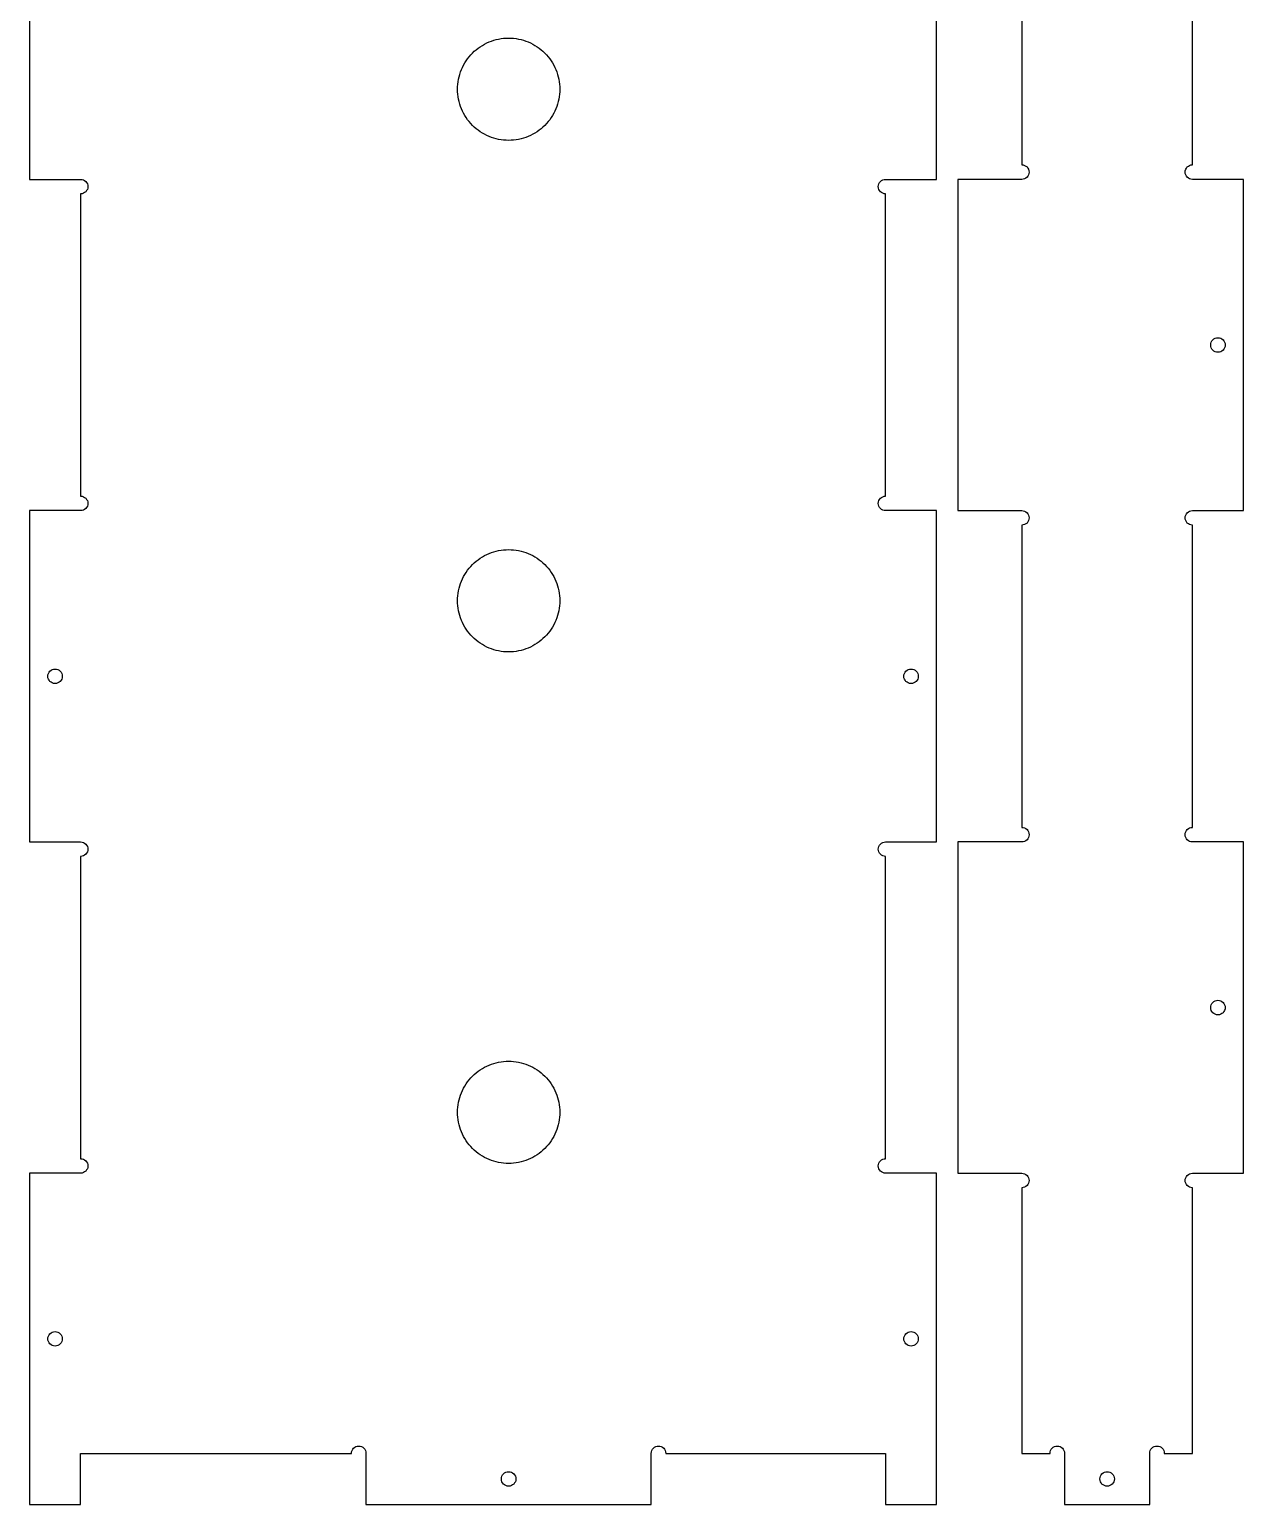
# Model space of a CAD drawing. Header units: metres. Extents: x -213 to 407, y -272 to 397.
# Drawn here: x -212.8 to 72, y -272 to 74 of the extents above; entities that cross this region are included whole.
import ezdxf

# ---------------------------------------------------------------- set-up
doc = ezdxf.new("R2010")
doc.units = ezdxf.units.M

msp = doc.modelspace()

# ---------------------------------------------------------------- linework, layer by layer
for p, q in [((-212.844, 116.571), (-212.844, 38.8571)), ((0, 38.8571), (0, 116.571)), ((20, 113.171), (20, 42.2571)), ((60, 42.2571), (60, 113.171)), ((-108.48, 68.8914), (-108.034, 69.2761)), ((-108.034, 69.2761), (-107.57, 69.6385)), ((-107.57, 69.6385), (-107.089, 69.9776)), ((-107.089, 69.9776), (-106.591, 70.2927)), ((-106.591, 70.2927), (-106.079, 70.5831)), ((-106.079, 70.5831), (-105.552, 70.8479)), ((-105.552, 70.8479), (-105.014, 71.0865)), ((-105.014, 71.0865), (-104.464, 71.2985)), ((-104.464, 71.2985), (-103.905, 71.4833)), ((-103.905, 71.4833), (-103.338, 71.6404)), ((-103.338, 71.6404), (-102.763, 71.7694)), ((-102.763, 71.7694), (-102.183, 71.8701)), ((-102.183, 71.8701), (-101.598, 71.9422)), ((-101.598, 71.9422), (-101.011, 71.9855)), ((-101.011, 71.9855), (-100.422, 72)), ((-100.422, 72), (-99.833, 71.9855)), ((-99.833, 71.9855), (-99.2456, 71.9422)), ((-99.2456, 71.9422), (-98.661, 71.8701)), ((-98.661, 71.8701), (-98.0807, 71.7694)), ((-98.0807, 71.7694), (-97.506, 71.6404)), ((-97.506, 71.6404), (-96.9384, 71.4833)), ((-96.9384, 71.4833), (-96.3791, 71.2985)), ((-96.3791, 71.2985), (-95.8296, 71.0865)), ((-95.8296, 71.0865), (-95.2911, 70.8479)), ((-95.2911, 70.8479), (-94.765, 70.5831)), ((-94.765, 70.5831), (-94.2525, 70.2927)), ((-94.2525, 70.2927), (-93.7549, 69.9776)), ((-93.7549, 69.9776), (-93.2734, 69.6385)), ((-93.2734, 69.6385), (-92.8091, 69.2761)), ((-92.8091, 69.2761), (-92.3631, 68.8914)), ((-111.005, 65.6568), (-110.715, 66.1692)), ((-110.715, 66.1692), (-110.399, 66.6668)), ((-110.399, 66.6668), (-110.06, 67.1484)), ((-110.06, 67.1484), (-109.698, 67.6127)), ((-109.698, 67.6127), (-109.313, 68.0587)), ((-109.313, 68.0587), (-108.907, 68.4853)), ((-108.907, 68.4853), (-108.48, 68.8914)), ((-92.3631, 68.8914), (-91.9365, 68.4853)), ((-91.9365, 68.4853), (-91.5303, 68.0587)), ((-91.5303, 68.0587), (-91.1456, 67.6127)), ((-91.1456, 67.6127), (-90.7833, 67.1484)), ((-90.7833, 67.1484), (-90.4441, 66.6668)), ((-90.4441, 66.6668), (-90.129, 66.1692)), ((-90.129, 66.1692), (-89.8387, 65.6568)), ((-112.292, 61.7608), (-112.191, 62.3411)), ((-112.191, 62.3411), (-112.062, 62.9158)), ((-112.062, 62.9158), (-111.905, 63.4834)), ((-111.905, 63.4834), (-111.72, 64.0427)), ((-111.72, 64.0427), (-111.508, 64.5922)), ((-111.508, 64.5922), (-111.27, 65.1307)), ((-111.27, 65.1307), (-111.005, 65.6568)), ((-89.8387, 65.6568), (-89.5739, 65.1307)), ((-89.5739, 65.1307), (-89.3352, 64.5922)), ((-89.3352, 64.5922), (-89.1232, 64.0427)), ((-89.1232, 64.0427), (-88.9385, 63.4834)), ((-88.9385, 63.4834), (-88.7814, 62.9158)), ((-88.7814, 62.9158), (-88.6523, 62.3411)), ((-88.6523, 62.3411), (-88.5517, 61.7608)), ((-112.422, 60), (-112.407, 60.5888)), ((-112.407, 59.4112), (-112.422, 60)), ((-112.407, 60.5888), (-112.364, 61.1762)), ((-112.364, 58.8238), (-112.407, 59.4112)), ((-112.364, 61.1762), (-112.292, 61.7608)), ((-112.292, 58.2392), (-112.364, 58.8238)), ((-88.5517, 61.7608), (-88.4796, 61.1762)), ((-88.4796, 58.8238), (-88.5517, 58.2392)), ((-88.4796, 61.1762), (-88.4362, 60.5888)), ((-88.4362, 59.4112), (-88.4796, 58.8238)), ((-88.4362, 60.5888), (-88.4218, 60)), ((-88.4218, 60), (-88.4362, 59.4112)), ((-112.191, 57.6589), (-112.292, 58.2392)), ((-112.062, 57.0842), (-112.191, 57.6589)), ((-111.905, 56.5166), (-112.062, 57.0842)), ((-111.72, 55.9573), (-111.905, 56.5166)), ((-111.508, 55.4078), (-111.72, 55.9573)), ((-111.27, 54.8693), (-111.508, 55.4078)), ((-89.3352, 55.4078), (-89.5739, 54.8693)), ((-89.1232, 55.9573), (-89.3352, 55.4078)), ((-88.9385, 56.5166), (-89.1232, 55.9573)), ((-88.7814, 57.0842), (-88.9385, 56.5166)), ((-88.6523, 57.6589), (-88.7814, 57.0842)), ((-88.5517, 58.2392), (-88.6523, 57.6589)), ((-111.005, 54.3432), (-111.27, 54.8693)), ((-110.715, 53.8308), (-111.005, 54.3432)), ((-110.399, 53.3331), (-110.715, 53.8308)), ((-110.06, 52.8516), (-110.399, 53.3331)), ((-109.698, 52.3873), (-110.06, 52.8516)), ((-109.313, 51.9413), (-109.698, 52.3873)), ((-108.907, 51.5147), (-109.313, 51.9413)), ((-91.5303, 51.9413), (-91.9365, 51.5147)), ((-91.1456, 52.3873), (-91.5303, 51.9413)), ((-90.7833, 52.8516), (-91.1456, 52.3873)), ((-90.4441, 53.3331), (-90.7833, 52.8516)), ((-90.129, 53.8308), (-90.4441, 53.3331)), ((-89.8387, 54.3432), (-90.129, 53.8308)), ((-89.5739, 54.8693), (-89.8387, 54.3432)), ((-108.48, 51.1086), (-108.907, 51.5147)), ((-108.034, 50.7239), (-108.48, 51.1086)), ((-107.57, 50.3615), (-108.034, 50.7239)), ((-107.089, 50.0224), (-107.57, 50.3615)), ((-106.591, 49.7072), (-107.089, 50.0224)), ((-106.079, 49.4169), (-106.591, 49.7072)), ((-105.552, 49.1521), (-106.079, 49.4169)), ((-105.014, 48.9134), (-105.552, 49.1521)), ((-104.464, 48.7015), (-105.014, 48.9134)), ((-103.905, 48.5167), (-104.464, 48.7015)), ((-103.338, 48.3596), (-103.905, 48.5167)), ((-96.9384, 48.5167), (-97.506, 48.3596)), ((-96.3791, 48.7015), (-96.9384, 48.5167)), ((-95.8296, 48.9134), (-96.3791, 48.7015)), ((-95.2911, 49.1521), (-95.8296, 48.9134)), ((-94.765, 49.4169), (-95.2911, 49.1521)), ((-94.2525, 49.7072), (-94.765, 49.4169)), ((-93.7549, 50.0224), (-94.2525, 49.7072)), ((-93.2734, 50.3615), (-93.7549, 50.0224)), ((-92.8091, 50.7239), (-93.2734, 50.3615)), ((-92.3631, 51.1086), (-92.8091, 50.7239)), ((-91.9365, 51.5147), (-92.3631, 51.1086)), ((-102.763, 48.2306), (-103.338, 48.3596)), ((-102.183, 48.1299), (-102.763, 48.2306)), ((-101.598, 48.0578), (-102.183, 48.1299)), ((-101.011, 48.0145), (-101.598, 48.0578)), ((-100.422, 48), (-101.011, 48.0145)), ((-99.833, 48.0145), (-100.422, 48)), ((-99.2456, 48.0578), (-99.833, 48.0145)), ((-98.661, 48.1299), (-99.2456, 48.0578)), ((-98.0807, 48.2306), (-98.661, 48.1299)), ((-97.506, 48.3596), (-98.0807, 48.2306)), ((20, 42.2571), (20.3316, 42.2245)), ((20.3316, 42.2245), (20.6506, 42.1277)), ((20.6506, 42.1277), (20.9445, 41.9706)), ((20.9445, 41.9706), (21.2021, 41.7592)), ((21.2021, 41.7592), (21.4135, 41.5016)), ((58.5865, 41.5016), (58.7979, 41.7592)), ((58.7979, 41.7592), (59.0555, 41.9706)), ((59.0555, 41.9706), (59.3494, 42.1277)), ((59.3494, 42.1277), (59.6684, 42.2245)), ((59.6684, 42.2245), (60, 42.2571)), ((-212.844, 38.8571), (-200.844, 38.8571)), ((-200.844, 38.8571), (-200.512, 38.8245)), ((-200.512, 38.8245), (-200.193, 38.7277)), ((-200.193, 38.7277), (-199.899, 38.5706)), ((-199.899, 38.5706), (-199.641, 38.3592)), ((-199.641, 38.3592), (-199.43, 38.1016)), ((-199.43, 38.1016), (-199.273, 37.8077)), ((-13.5706, 37.8077), (-13.4135, 38.1016)), ((-13.4135, 38.1016), (-13.2021, 38.3592)), ((-13.2021, 38.3592), (-12.9444, 38.5706)), ((-12.9444, 38.5706), (-12.6505, 38.7277)), ((-12.6505, 38.7277), (-12.3316, 38.8245)), ((-12.3316, 38.8245), (-12, 38.8571)), ((-12, 38.8571), (0, 38.8571)), ((5, 38.8571), (4.99998, -38.8571)), ((20, 38.8571), (5, 38.8571)), ((20.3316, 38.8898), (20, 38.8571)), ((20.6506, 38.9865), (20.3316, 38.8898)), ((20.9445, 39.1436), (20.6506, 38.9865)), ((21.2021, 39.355), (20.9445, 39.1436)), ((21.4135, 39.6127), (21.2021, 39.355)), ((21.4135, 41.5016), (21.5706, 41.2077)), ((21.5706, 39.9066), (21.4135, 39.6127)), ((21.5706, 41.2077), (21.6673, 40.8888)), ((21.6673, 40.2255), (21.5706, 39.9066)), ((21.6673, 40.8888), (21.7, 40.5571)), ((21.7, 40.5571), (21.6673, 40.2255)), ((58.3, 40.5571), (58.3327, 40.8888)), ((58.3327, 40.2255), (58.3, 40.5571)), ((58.3327, 40.8888), (58.4294, 41.2077)), ((58.4294, 39.9066), (58.3327, 40.2255)), ((58.4294, 41.2077), (58.5865, 41.5016)), ((58.5865, 39.6127), (58.4294, 39.9066)), ((58.7979, 39.355), (58.5865, 39.6127)), ((59.0555, 39.1436), (58.7979, 39.355)), ((59.3494, 38.9865), (59.0555, 39.1436)), ((59.6684, 38.8898), (59.3494, 38.9865)), ((60, 38.8571), (59.6684, 38.8898)), ((72, 38.8571), (60, 38.8571)), ((72, -38.8571), (72, 38.8571)), ((-200.512, 35.4898), (-200.844, 35.4571)), ((-200.844, 35.4571), (-200.844, -35.4571)), ((-200.193, 35.5865), (-200.512, 35.4898)), ((-199.899, 35.7436), (-200.193, 35.5865)), ((-199.641, 35.955), (-199.899, 35.7436)), ((-199.43, 36.2127), (-199.641, 35.955)), ((-199.273, 36.5066), (-199.43, 36.2127)), ((-199.273, 37.8077), (-199.176, 37.4888)), ((-199.176, 36.8255), (-199.273, 36.5066)), ((-199.176, 37.4888), (-199.144, 37.1571)), ((-199.144, 37.1571), (-199.176, 36.8255)), ((-13.7, 37.1571), (-13.6673, 37.4888)), ((-13.6673, 36.8255), (-13.7, 37.1571)), ((-13.6673, 37.4888), (-13.5706, 37.8077)), ((-13.5706, 36.5066), (-13.6673, 36.8255)), ((-13.4135, 36.2127), (-13.5706, 36.5066)), ((-13.2021, 35.955), (-13.4135, 36.2127)), ((-12.9444, 35.7436), (-13.2021, 35.955)), ((-12.6505, 35.5865), (-12.9444, 35.7436)), ((-12.3316, 35.4898), (-12.6505, 35.5865)), ((-12, 35.4571), (-12.3316, 35.4898)), ((-12, -35.4572), (-12, 35.4571)), ((64.3, 0), (64.3327, 0.33164)), ((64.3327, -0.33166), (64.3, 0)), ((64.3327, 0.33164), (64.4294, 0.65054)), ((64.4294, 0.65054), (64.5865, 0.94444)), ((64.5865, 0.94444), (64.7979, 1.20206)), ((64.7979, 1.20206), (65.0555, 1.41348)), ((65.0555, 1.41348), (65.3494, 1.57057)), ((65.3494, 1.57057), (65.6683, 1.66731)), ((65.6683, 1.66731), (66, 1.69998)), ((66, 1.69998), (66.3316, 1.66731)), ((66.3316, 1.66731), (66.6506, 1.57057)), ((66.6506, 1.57057), (66.9445, 1.41348)), ((66.9445, 1.41348), (67.2021, 1.20206)), ((67.2021, 1.20206), (67.4135, 0.94444)), ((67.4135, 0.94444), (67.5706, 0.65054)), ((67.5706, 0.65054), (67.6673, 0.33164)), ((67.6673, 0.33164), (67.7, 0)), ((67.7, 0), (67.6673, -0.33166)), ((64.4294, -0.65057), (64.3327, -0.33166)), ((64.5865, -0.94447), (64.4294, -0.65057)), ((64.7979, -1.20209), (64.5865, -0.94447)), ((65.0555, -1.41351), (64.7979, -1.20209)), ((65.3494, -1.5706), (65.0555, -1.41351)), ((65.6683, -1.66734), (65.3494, -1.5706)), ((66, -1.70001), (65.6683, -1.66734)), ((66.3316, -1.66734), (66, -1.70001)), ((66.6506, -1.5706), (66.3316, -1.66734)), ((66.9445, -1.41351), (66.6506, -1.5706)), ((67.2021, -1.20209), (66.9445, -1.41351)), ((67.4135, -0.94447), (67.2021, -1.20209)), ((67.5706, -0.65057), (67.4135, -0.94447)), ((67.6673, -0.33166), (67.5706, -0.65057)), ((-200.844, -35.4571), (-200.512, -35.4898)), ((-200.512, -35.4898), (-200.193, -35.5865)), ((-200.193, -35.5865), (-199.899, -35.7436)), ((-199.899, -35.7436), (-199.641, -35.955)), ((-199.641, -35.955), (-199.43, -36.2127)), ((-199.43, -36.2127), (-199.273, -36.5066)), ((-199.273, -37.8077), (-199.43, -38.1016)), ((-199.273, -36.5066), (-199.176, -36.8255)), ((-199.176, -37.4888), (-199.273, -37.8077)), ((-199.176, -36.8255), (-199.144, -37.1571)), ((-199.144, -37.1571), (-199.176, -37.4888)), ((-13.7, -37.1572), (-13.6673, -36.8255)), ((-13.6673, -37.4888), (-13.7, -37.1572)), ((-13.6673, -36.8255), (-13.5706, -36.5066)), ((-13.5706, -37.8077), (-13.6673, -37.4888)), ((-13.5706, -36.5066), (-13.4135, -36.2127)), ((-13.4135, -38.1016), (-13.5706, -37.8077)), ((-13.4135, -36.2127), (-13.2021, -35.9551)), ((-13.2021, -35.9551), (-12.9445, -35.7437)), ((-12.9445, -35.7437), (-12.6506, -35.5865)), ((-12.6506, -35.5865), (-12.3316, -35.4898)), ((-12.3316, -35.4898), (-12, -35.4572)), ((-200.844, -38.8571), (-212.844, -38.8571)), ((-212.844, -38.8571), (-212.844, -116.571)), ((-200.512, -38.8245), (-200.844, -38.8571)), ((-200.193, -38.7277), (-200.512, -38.8245)), ((-199.899, -38.5706), (-200.193, -38.7277)), ((-199.641, -38.3592), (-199.899, -38.5706)), ((-199.43, -38.1016), (-199.641, -38.3592)), ((-13.2021, -38.3592), (-13.4135, -38.1016)), ((-12.9445, -38.5706), (-13.2021, -38.3592)), ((-12.6506, -38.7278), (-12.9445, -38.5706)), ((-12.3316, -38.8245), (-12.6506, -38.7278)), ((-12, -38.8571), (-12.3316, -38.8245)), ((0, -38.8571), (-12, -38.8571)), ((0, -116.571), (0, -38.8571)), ((4.99998, -38.8571), (20, -38.8571)), ((20, -38.8571), (20.3316, -38.8898)), ((20.3316, -38.8898), (20.6505, -38.9866)), ((20.6505, -38.9866), (20.9444, -39.1436)), ((20.9444, -39.1436), (21.2021, -39.3551)), ((21.2021, -39.3551), (21.4135, -39.6127)), ((21.4135, -41.5016), (21.2021, -41.7592)), ((21.4135, -39.6127), (21.5706, -39.9066)), ((21.5706, -41.2077), (21.4135, -41.5016)), ((21.5706, -39.9066), (21.6673, -40.2255)), ((21.6673, -40.8888), (21.5706, -41.2077)), ((21.6673, -40.2255), (21.7, -40.5571)), ((21.7, -40.5571), (21.6673, -40.8888)), ((58.3, -40.5571), (58.3327, -40.2255)), ((58.3327, -40.8888), (58.3, -40.5571)), ((58.3327, -40.2255), (58.4294, -39.9066)), ((58.4294, -41.2077), (58.3327, -40.8888)), ((58.4294, -39.9066), (58.5865, -39.6127)), ((58.5865, -41.5016), (58.4294, -41.2077)), ((58.5865, -39.6127), (58.7979, -39.3551)), ((58.7979, -41.7592), (58.5865, -41.5016)), ((58.7979, -39.3551), (59.0555, -39.1436)), ((59.0555, -39.1436), (59.3494, -38.9866)), ((59.3494, -38.9866), (59.6683, -38.8898)), ((59.6683, -38.8898), (60, -38.8571)), ((60, -38.8571), (72, -38.8571)), ((20.3316, -42.2245), (20, -42.2572)), ((20, -42.2572), (20, -113.171)), ((20.6505, -42.1277), (20.3316, -42.2245)), ((20.9444, -41.9706), (20.6505, -42.1277)), ((21.2021, -41.7592), (20.9444, -41.9706)), ((59.0555, -41.9706), (58.7979, -41.7592)), ((59.3494, -42.1277), (59.0555, -41.9706)), ((59.6683, -42.2245), (59.3494, -42.1277)), ((60, -42.2572), (59.6683, -42.2245)), ((60, -113.171), (60, -42.2572)), ((-103.905, -48.5167), (-103.338, -48.3596)), ((-103.338, -48.3596), (-102.763, -48.2306)), ((-102.763, -48.2306), (-102.183, -48.1299)), ((-102.183, -48.1299), (-101.598, -48.0578)), ((-101.598, -48.0578), (-101.011, -48.0144)), ((-101.011, -48.0144), (-100.422, -48)), ((-100.422, -48), (-99.833, -48.0144)), ((-99.833, -48.0144), (-99.2456, -48.0578)), ((-99.2456, -48.0578), (-98.661, -48.1299)), ((-98.661, -48.1299), (-98.0807, -48.2306)), ((-98.0807, -48.2306), (-97.506, -48.3596)), ((-97.506, -48.3596), (-96.9384, -48.5167)), ((-109.313, -51.9413), (-108.907, -51.5147)), ((-108.907, -51.5147), (-108.48, -51.1086)), ((-108.48, -51.1086), (-108.035, -50.7238)), ((-108.035, -50.7238), (-107.57, -50.3615)), ((-107.57, -50.3615), (-107.089, -50.0223)), ((-107.089, -50.0223), (-106.591, -49.7072)), ((-106.591, -49.7072), (-106.079, -49.4169)), ((-106.079, -49.4169), (-105.552, -49.1521)), ((-105.552, -49.1521), (-105.014, -48.9134)), ((-105.014, -48.9134), (-104.464, -48.7014)), ((-104.464, -48.7014), (-103.905, -48.5167)), ((-96.9384, -48.5167), (-96.3791, -48.7014)), ((-96.3791, -48.7014), (-95.8296, -48.9134)), ((-95.8296, -48.9134), (-95.2911, -49.1521)), ((-95.2911, -49.1521), (-94.765, -49.4169)), ((-94.765, -49.4169), (-94.2525, -49.7072)), ((-94.2525, -49.7072), (-93.7549, -50.0223)), ((-93.7549, -50.0223), (-93.2734, -50.3615)), ((-93.2734, -50.3615), (-92.8091, -50.7238)), ((-92.8091, -50.7238), (-92.3631, -51.1086)), ((-92.3631, -51.1086), (-91.9365, -51.5147)), ((-91.9365, -51.5147), (-91.5304, -51.9413)), ((-111.508, -55.4078), (-111.27, -54.8693)), ((-111.27, -54.8693), (-111.005, -54.3432)), ((-111.005, -54.3432), (-110.715, -53.8307)), ((-110.715, -53.8307), (-110.399, -53.3331)), ((-110.399, -53.3331), (-110.06, -52.8516)), ((-110.06, -52.8516), (-109.698, -52.3873)), ((-109.698, -52.3873), (-109.313, -51.9413)), ((-91.5304, -51.9413), (-91.1457, -52.3873)), ((-91.1457, -52.3873), (-90.7833, -52.8516)), ((-90.7833, -52.8516), (-90.4442, -53.3331)), ((-90.4442, -53.3331), (-90.129, -53.8307)), ((-90.129, -53.8307), (-89.8387, -54.3432)), ((-89.8387, -54.3432), (-89.5739, -54.8693)), ((-89.5739, -54.8693), (-89.3352, -55.4078)), ((-112.364, -58.8238), (-112.292, -58.2392)), ((-112.292, -58.2392), (-112.191, -57.6589)), ((-112.191, -57.6589), (-112.062, -57.0842)), ((-112.062, -57.0842), (-111.905, -56.5166)), ((-111.905, -56.5166), (-111.72, -55.9573)), ((-111.72, -55.9573), (-111.508, -55.4078)), ((-89.3352, -55.4078), (-89.1233, -55.9573)), ((-89.1233, -55.9573), (-88.9385, -56.5166)), ((-88.9385, -56.5166), (-88.7814, -57.0842)), ((-88.7814, -57.0842), (-88.6524, -57.6589)), ((-88.6524, -57.6589), (-88.5517, -58.2392)), ((-88.5517, -58.2392), (-88.4796, -58.8238)), ((-112.422, -60), (-112.407, -59.4112)), ((-112.407, -60.5888), (-112.422, -60)), ((-112.407, -59.4112), (-112.364, -58.8238)), ((-112.364, -61.1762), (-112.407, -60.5888)), ((-112.292, -61.7607), (-112.364, -61.1762)), ((-112.191, -62.3411), (-112.292, -61.7607)), ((-88.5517, -61.7607), (-88.6524, -62.3411)), ((-88.4796, -61.1762), (-88.5517, -61.7607)), ((-88.4796, -58.8238), (-88.4362, -59.4112)), ((-88.4362, -60.5888), (-88.4796, -61.1762)), ((-88.4362, -59.4112), (-88.4218, -60)), ((-88.4218, -60), (-88.4362, -60.5888)), ((-112.062, -62.9157), (-112.191, -62.3411)), ((-111.905, -63.4834), (-112.062, -62.9157)), ((-111.72, -64.0426), (-111.905, -63.4834)), ((-111.508, -64.5922), (-111.72, -64.0426)), ((-111.27, -65.1306), (-111.508, -64.5922)), ((-111.005, -65.6567), (-111.27, -65.1306)), ((-110.715, -66.1692), (-111.005, -65.6567)), ((-89.8387, -65.6567), (-90.129, -66.1692)), ((-89.5739, -65.1306), (-89.8387, -65.6567)), ((-89.3352, -64.5922), (-89.5739, -65.1306)), ((-89.1233, -64.0426), (-89.3352, -64.5922)), ((-88.9385, -63.4834), (-89.1233, -64.0426)), ((-88.7814, -62.9157), (-88.9385, -63.4834)), ((-88.6524, -62.3411), (-88.7814, -62.9157)), ((-110.399, -66.6668), (-110.715, -66.1692)), ((-110.06, -67.1484), (-110.399, -66.6668)), ((-109.698, -67.6127), (-110.06, -67.1484)), ((-109.313, -68.0587), (-109.698, -67.6127)), ((-108.907, -68.4853), (-109.313, -68.0587)), ((-108.48, -68.8914), (-108.907, -68.4853)), ((-108.035, -69.2761), (-108.48, -68.8914)), ((-92.3631, -68.8914), (-92.8091, -69.2761)), ((-91.9365, -68.4853), (-92.3631, -68.8914)), ((-91.5304, -68.0587), (-91.9365, -68.4853)), ((-91.1457, -67.6127), (-91.5304, -68.0587)), ((-90.7833, -67.1484), (-91.1457, -67.6127)), ((-90.4442, -66.6668), (-90.7833, -67.1484)), ((-90.129, -66.1692), (-90.4442, -66.6668)), ((-107.57, -69.6385), (-108.035, -69.2761)), ((-107.089, -69.9776), (-107.57, -69.6385)), ((-106.591, -70.2927), (-107.089, -69.9776)), ((-106.079, -70.583), (-106.591, -70.2927)), ((-105.552, -70.8479), (-106.079, -70.583)), ((-105.014, -71.0865), (-105.552, -70.8479)), ((-104.464, -71.2985), (-105.014, -71.0865)), ((-103.905, -71.4833), (-104.464, -71.2985)), ((-103.338, -71.6404), (-103.905, -71.4833)), ((-102.763, -71.7694), (-103.338, -71.6404)), ((-102.183, -71.8701), (-102.763, -71.7694)), ((-101.598, -71.9422), (-102.183, -71.8701)), ((-101.011, -71.9855), (-101.598, -71.9422)), ((-100.422, -72), (-101.011, -71.9855)), ((-99.833, -71.9855), (-100.422, -72)), ((-99.2456, -71.9422), (-99.833, -71.9855)), ((-98.661, -71.8701), (-99.2456, -71.9422)), ((-98.0807, -71.7694), (-98.661, -71.8701)), ((-97.506, -71.6404), (-98.0807, -71.7694)), ((-96.9384, -71.4833), (-97.506, -71.6404)), ((-96.3791, -71.2985), (-96.9384, -71.4833)), ((-95.8296, -71.0865), (-96.3791, -71.2985)), ((-95.2911, -70.8479), (-95.8296, -71.0865)), ((-94.765, -70.583), (-95.2911, -70.8479)), ((-94.2525, -70.2927), (-94.765, -70.583)), ((-93.7549, -69.9776), (-94.2525, -70.2927)), ((-93.2734, -69.6385), (-93.7549, -69.9776)), ((-92.8091, -69.2761), (-93.2734, -69.6385)), ((-207.494, -76.1437), (-207.175, -76.0469)), ((-207.175, -76.0469), (-206.844, -76.0143)), ((-206.844, -76.0143), (-206.512, -76.0469)), ((-206.512, -76.0469), (-206.193, -76.1437)), ((-6.65057, -76.1437), (-6.33167, -76.047)), ((-6.33167, -76.047), (-6, -76.0143)), ((-6, -76.0143), (-5.66835, -76.047)), ((-5.66835, -76.047), (-5.34944, -76.1437)), ((-208.544, -77.7143), (-208.511, -77.3826)), ((-208.511, -78.0459), (-208.544, -77.7143)), ((-208.511, -77.3826), (-208.414, -77.0637)), ((-208.414, -78.3648), (-208.511, -78.0459)), ((-208.414, -77.0637), (-208.257, -76.7698)), ((-208.257, -78.6588), (-208.414, -78.3648)), ((-208.257, -76.7698), (-208.046, -76.5122)), ((-208.046, -78.9164), (-208.257, -78.6588)), ((-208.046, -76.5122), (-207.788, -76.3008)), ((-207.788, -79.1278), (-208.046, -78.9164)), ((-207.788, -76.3008), (-207.494, -76.1437)), ((-207.494, -79.2849), (-207.788, -79.1278)), ((-207.175, -79.3816), (-207.494, -79.2849)), ((-206.844, -79.4143), (-207.175, -79.3816)), ((-206.512, -79.3816), (-206.844, -79.4143)), ((-206.193, -79.2849), (-206.512, -79.3816)), ((-206.193, -76.1437), (-205.899, -76.3008)), ((-205.899, -79.1278), (-206.193, -79.2849)), ((-205.899, -76.3008), (-205.641, -76.5122)), ((-205.641, -78.9164), (-205.899, -79.1278)), ((-205.641, -76.5122), (-205.43, -76.7698)), ((-205.43, -78.6588), (-205.641, -78.9164)), ((-205.43, -76.7698), (-205.273, -77.0637)), ((-205.273, -78.3648), (-205.43, -78.6588)), ((-205.273, -77.0637), (-205.176, -77.3826)), ((-205.176, -78.0459), (-205.273, -78.3648)), ((-205.176, -77.3826), (-205.144, -77.7143)), ((-205.144, -77.7143), (-205.176, -78.0459)), ((-7.70001, -77.7143), (-7.66734, -77.3826)), ((-7.66734, -78.0459), (-7.70001, -77.7143)), ((-7.66734, -77.3826), (-7.5706, -77.0637)), ((-7.5706, -78.3649), (-7.66734, -78.0459)), ((-7.5706, -77.0637), (-7.41351, -76.7698)), ((-7.41351, -78.6588), (-7.5706, -78.3649)), ((-7.41351, -76.7698), (-7.20209, -76.5122)), ((-7.20209, -78.9164), (-7.41351, -78.6588)), ((-7.20209, -76.5122), (-6.94447, -76.3008)), ((-6.94447, -79.1278), (-7.20209, -78.9164)), ((-6.94447, -76.3008), (-6.65057, -76.1437)), ((-6.65057, -79.2849), (-6.94447, -79.1278)), ((-6.33167, -79.3816), (-6.65057, -79.2849)), ((-6, -79.4143), (-6.33167, -79.3816)), ((-5.66835, -79.3816), (-6, -79.4143)), ((-5.34944, -79.2849), (-5.66835, -79.3816)), ((-5.34944, -76.1437), (-5.05554, -76.3008)), ((-5.05554, -79.1278), (-5.34944, -79.2849)), ((-5.05554, -76.3008), (-4.79793, -76.5122)), ((-4.79793, -78.9164), (-5.05554, -79.1278)), ((-4.79793, -76.5122), (-4.5865, -76.7698)), ((-4.5865, -78.6588), (-4.79793, -78.9164)), ((-4.5865, -76.7698), (-4.42941, -77.0637)), ((-4.42941, -78.3649), (-4.5865, -78.6588)), ((-4.42941, -77.0637), (-4.33267, -77.3826)), ((-4.33267, -78.0459), (-4.42941, -78.3649)), ((-4.33267, -77.3826), (-4.3, -77.7143)), ((-4.3, -77.7143), (-4.33267, -78.0459)), ((20, -113.171), (20.3316, -113.204)), ((20.3316, -113.204), (20.6505, -113.301)), ((20.6505, -113.301), (20.9444, -113.458)), ((20.9444, -113.458), (21.2021, -113.669)), ((21.2021, -113.669), (21.4135, -113.927)), ((21.4135, -113.927), (21.5706, -114.221)), ((58.4294, -114.221), (58.5865, -113.927)), ((58.5865, -113.927), (58.7979, -113.669)), ((58.7979, -113.669), (59.0555, -113.458)), ((59.0555, -113.458), (59.3494, -113.301)), ((59.3494, -113.301), (59.6683, -113.204)), ((59.6683, -113.204), (60, -113.171)), ((-212.844, -116.571), (-200.844, -116.571)), ((-200.844, -116.571), (-200.512, -116.604)), ((-200.512, -116.604), (-200.193, -116.701)), ((-200.193, -116.701), (-199.899, -116.858)), ((-199.899, -116.858), (-199.641, -117.069)), ((-199.641, -117.069), (-199.43, -117.327)), ((-199.43, -117.327), (-199.273, -117.621)), ((-199.273, -117.621), (-199.176, -117.94)), ((-13.6673, -117.94), (-13.5706, -117.621)), ((-13.5706, -117.621), (-13.4135, -117.327)), ((-13.4135, -117.327), (-13.2021, -117.069)), ((-13.2021, -117.069), (-12.9445, -116.858)), ((-12.9445, -116.858), (-12.6506, -116.701)), ((-12.6506, -116.701), (-12.3316, -116.604)), ((-12.3316, -116.604), (-12, -116.571)), ((-12, -116.571), (0, -116.571)), ((20, -116.571), (4.99998, -116.571)), ((4.99998, -116.571), (4.99998, -194.286)), ((20.3316, -116.539), (20, -116.571)), ((20.6505, -116.442), (20.3316, -116.539)), ((20.9444, -116.285), (20.6505, -116.442)), ((21.2021, -116.074), (20.9444, -116.285)), ((21.4135, -115.816), (21.2021, -116.074)), ((21.5706, -115.522), (21.4135, -115.816)), ((21.5706, -114.221), (21.6673, -114.54)), ((21.6673, -115.203), (21.5706, -115.522)), ((21.6673, -114.54), (21.7, -114.871)), ((21.7, -114.871), (21.6673, -115.203)), ((58.3, -114.871), (58.3327, -114.54)), ((58.3327, -115.203), (58.3, -114.871)), ((58.3327, -114.54), (58.4294, -114.221)), ((58.4294, -115.522), (58.3327, -115.203)), ((58.5865, -115.816), (58.4294, -115.522)), ((58.7979, -116.074), (58.5865, -115.816)), ((59.0555, -116.285), (58.7979, -116.074)), ((59.3494, -116.442), (59.0555, -116.285)), ((59.6683, -116.539), (59.3494, -116.442)), ((60, -116.571), (59.6683, -116.539)), ((72, -116.571), (60, -116.571)), ((72, -194.286), (72, -116.571)), ((-200.512, -119.939), (-200.844, -119.971)), ((-200.844, -119.971), (-200.844, -190.886)), ((-200.193, -119.842), (-200.512, -119.939)), ((-199.899, -119.685), (-200.193, -119.842)), ((-199.641, -119.473), (-199.899, -119.685)), ((-199.43, -119.216), (-199.641, -119.473)), ((-199.273, -118.922), (-199.43, -119.216)), ((-199.176, -118.603), (-199.273, -118.922)), ((-199.176, -117.94), (-199.144, -118.271)), ((-199.144, -118.271), (-199.176, -118.603)), ((-13.7, -118.271), (-13.6673, -117.94)), ((-13.6673, -118.603), (-13.7, -118.271)), ((-13.5706, -118.922), (-13.6673, -118.603)), ((-13.4135, -119.216), (-13.5706, -118.922)), ((-13.2021, -119.474), (-13.4135, -119.216)), ((-12.9445, -119.685), (-13.2021, -119.474)), ((-12.6506, -119.842), (-12.9445, -119.685)), ((-12.3316, -119.939), (-12.6506, -119.842)), ((-12, -119.971), (-12.3316, -119.939)), ((-12, -190.886), (-12, -119.971)), ((64.3, -155.429), (64.3326, -155.097)), ((64.3326, -155.76), (64.3, -155.429)), ((64.3326, -155.097), (64.4294, -154.778)), ((64.4294, -154.778), (64.5865, -154.484)), ((64.5865, -154.484), (64.7979, -154.227)), ((64.7979, -154.227), (65.0555, -154.015)), ((65.0555, -154.015), (65.3494, -153.858)), ((65.3494, -153.858), (65.6683, -153.761)), ((65.6683, -153.761), (66, -153.729)), ((66, -153.729), (66.3316, -153.761)), ((66.3316, -153.761), (66.6505, -153.858)), ((66.6505, -153.858), (66.9444, -154.015)), ((66.9444, -154.015), (67.2021, -154.227)), ((67.2021, -154.227), (67.4135, -154.484)), ((67.4135, -154.484), (67.5706, -154.778)), ((67.5706, -154.778), (67.6673, -155.097)), ((67.6673, -155.097), (67.7, -155.429)), ((67.7, -155.429), (67.6673, -155.76)), ((64.4294, -156.079), (64.3326, -155.76)), ((64.5865, -156.373), (64.4294, -156.079)), ((64.7979, -156.631), (64.5865, -156.373)), ((65.0555, -156.842), (64.7979, -156.631)), ((65.3494, -156.999), (65.0555, -156.842)), ((65.6683, -157.096), (65.3494, -156.999)), ((66, -157.129), (65.6683, -157.096)), ((66.3316, -157.096), (66, -157.129)), ((66.6505, -156.999), (66.3316, -157.096)), ((66.9444, -156.842), (66.6505, -156.999)), ((67.2021, -156.631), (66.9444, -156.842)), ((67.4135, -156.373), (67.2021, -156.631)), ((67.5706, -156.079), (67.4135, -156.373)), ((67.6673, -155.76), (67.5706, -156.079)), ((-106.591, -169.707), (-106.079, -169.417)), ((-106.079, -169.417), (-105.552, -169.152)), ((-105.552, -169.152), (-105.014, -168.913)), ((-105.014, -168.913), (-104.464, -168.701)), ((-104.464, -168.701), (-103.905, -168.517)), ((-103.905, -168.517), (-103.338, -168.36)), ((-103.338, -168.36), (-102.763, -168.231)), ((-102.763, -168.231), (-102.183, -168.13)), ((-102.183, -168.13), (-101.598, -168.058)), ((-101.598, -168.058), (-101.011, -168.014)), ((-101.011, -168.014), (-100.422, -168)), ((-100.422, -168), (-99.833, -168.014)), ((-99.833, -168.014), (-99.2456, -168.058)), ((-99.2456, -168.058), (-98.661, -168.13)), ((-98.661, -168.13), (-98.0807, -168.231)), ((-98.0807, -168.231), (-97.506, -168.36)), ((-97.506, -168.36), (-96.9384, -168.517)), ((-96.9384, -168.517), (-96.3791, -168.701)), ((-96.3791, -168.701), (-95.8296, -168.913)), ((-95.8296, -168.913), (-95.2911, -169.152)), ((-95.2911, -169.152), (-94.765, -169.417)), ((-94.765, -169.417), (-94.2525, -169.707)), ((-110.399, -173.333), (-110.06, -172.852)), ((-110.06, -172.852), (-109.698, -172.387)), ((-109.698, -172.387), (-109.313, -171.941)), ((-109.313, -171.941), (-108.907, -171.515)), ((-108.907, -171.515), (-108.48, -171.109)), ((-108.48, -171.109), (-108.035, -170.724)), ((-108.035, -170.724), (-107.57, -170.361)), ((-107.57, -170.361), (-107.089, -170.022)), ((-107.089, -170.022), (-106.591, -169.707)), ((-94.2525, -169.707), (-93.7549, -170.022)), ((-93.7549, -170.022), (-93.2734, -170.361)), ((-93.2734, -170.361), (-92.8091, -170.724)), ((-92.8091, -170.724), (-92.3631, -171.109)), ((-92.3631, -171.109), (-91.9365, -171.515)), ((-91.9365, -171.515), (-91.5304, -171.941)), ((-91.5304, -171.941), (-91.1457, -172.387)), ((-91.1457, -172.387), (-90.7833, -172.852)), ((-90.7833, -172.852), (-90.4442, -173.333)), ((-111.905, -176.517), (-111.72, -175.957)), ((-111.72, -175.957), (-111.508, -175.408)), ((-111.508, -175.408), (-111.27, -174.869)), ((-111.27, -174.869), (-111.005, -174.343)), ((-111.005, -174.343), (-110.715, -173.831)), ((-110.715, -173.831), (-110.399, -173.333)), ((-90.4442, -173.333), (-90.129, -173.831)), ((-90.129, -173.831), (-89.8387, -174.343)), ((-89.8387, -174.343), (-89.5739, -174.869)), ((-89.5739, -174.869), (-89.3352, -175.408)), ((-89.3352, -175.408), (-89.1233, -175.957)), ((-89.1233, -175.957), (-88.9385, -176.517)), ((-112.422, -180), (-112.407, -179.411)), ((-112.407, -179.411), (-112.364, -178.824)), ((-112.364, -178.824), (-112.292, -178.239)), ((-112.292, -178.239), (-112.191, -177.659)), ((-112.191, -177.659), (-112.062, -177.084)), ((-112.062, -177.084), (-111.905, -176.517)), ((-88.9385, -176.517), (-88.7814, -177.084)), ((-88.7814, -177.084), (-88.6524, -177.659)), ((-88.6524, -177.659), (-88.5517, -178.239)), ((-88.5517, -178.239), (-88.4796, -178.824)), ((-88.4796, -178.824), (-88.4362, -179.411)), ((-88.4362, -179.411), (-88.4218, -180)), ((-112.407, -180.589), (-112.422, -180)), ((-112.364, -181.176), (-112.407, -180.589)), ((-112.292, -181.761), (-112.364, -181.176)), ((-112.191, -182.341), (-112.292, -181.761)), ((-112.062, -182.916), (-112.191, -182.341)), ((-111.905, -183.483), (-112.062, -182.916)), ((-88.7814, -182.916), (-88.9385, -183.483)), ((-88.6524, -182.341), (-88.7814, -182.916)), ((-88.5517, -181.761), (-88.6524, -182.341)), ((-88.4796, -181.176), (-88.5517, -181.761)), ((-88.4362, -180.589), (-88.4796, -181.176)), ((-88.4218, -180), (-88.4362, -180.589)), ((-111.72, -184.043), (-111.905, -183.483)), ((-111.508, -184.592), (-111.72, -184.043)), ((-111.27, -185.131), (-111.508, -184.592)), ((-111.005, -185.657), (-111.27, -185.131)), ((-110.715, -186.169), (-111.005, -185.657)), ((-110.399, -186.667), (-110.715, -186.169)), ((-110.06, -187.148), (-110.399, -186.667)), ((-90.4442, -186.667), (-90.7833, -187.148)), ((-90.129, -186.169), (-90.4442, -186.667)), ((-89.8387, -185.657), (-90.129, -186.169)), ((-89.5739, -185.131), (-89.8387, -185.657)), ((-89.3352, -184.592), (-89.5739, -185.131)), ((-89.1233, -184.043), (-89.3352, -184.592)), ((-88.9385, -183.483), (-89.1233, -184.043)), ((-109.698, -187.613), (-110.06, -187.148)), ((-109.313, -188.059), (-109.698, -187.613)), ((-108.907, -188.485), (-109.313, -188.059)), ((-108.48, -188.891), (-108.907, -188.485)), ((-108.035, -189.276), (-108.48, -188.891)), ((-107.57, -189.638), (-108.035, -189.276)), ((-107.089, -189.978), (-107.57, -189.638)), ((-106.591, -190.293), (-107.089, -189.978)), ((-106.079, -190.583), (-106.591, -190.293)), ((-94.2525, -190.293), (-94.765, -190.583)), ((-93.7549, -189.978), (-94.2525, -190.293)), ((-93.2734, -189.638), (-93.7549, -189.978)), ((-92.8091, -189.276), (-93.2734, -189.638)), ((-92.3631, -188.891), (-92.8091, -189.276)), ((-91.9365, -188.485), (-92.3631, -188.891)), ((-91.5304, -188.059), (-91.9365, -188.485)), ((-91.1457, -187.613), (-91.5304, -188.059)), ((-90.7833, -187.148), (-91.1457, -187.613)), ((-200.844, -190.886), (-200.512, -190.918)), ((-200.512, -190.918), (-200.193, -191.015)), ((-200.193, -191.015), (-199.899, -191.172)), ((-199.899, -191.172), (-199.641, -191.384)), ((-199.641, -191.384), (-199.43, -191.641)), ((-199.43, -193.53), (-199.641, -193.788)), ((-199.43, -191.641), (-199.273, -191.935)), ((-199.273, -193.236), (-199.43, -193.53)), ((-199.273, -191.935), (-199.176, -192.254)), ((-199.176, -192.917), (-199.273, -193.236)), ((-199.176, -192.254), (-199.144, -192.586)), ((-199.144, -192.586), (-199.176, -192.917)), ((-105.552, -190.848), (-106.079, -190.583)), ((-105.014, -191.087), (-105.552, -190.848)), ((-104.464, -191.299), (-105.014, -191.087)), ((-103.905, -191.483), (-104.464, -191.299)), ((-103.338, -191.64), (-103.905, -191.483)), ((-102.763, -191.769), (-103.338, -191.64)), ((-102.183, -191.87), (-102.763, -191.769)), ((-101.598, -191.942), (-102.183, -191.87)), ((-101.011, -191.986), (-101.598, -191.942)), ((-100.422, -192), (-101.011, -191.986)), ((-99.833, -191.986), (-100.422, -192)), ((-99.2456, -191.942), (-99.833, -191.986)), ((-98.661, -191.87), (-99.2456, -191.942)), ((-98.0807, -191.769), (-98.661, -191.87)), ((-97.506, -191.64), (-98.0807, -191.769)), ((-96.9384, -191.483), (-97.506, -191.64)), ((-96.3791, -191.299), (-96.9384, -191.483)), ((-95.8296, -191.087), (-96.3791, -191.299)), ((-95.2911, -190.848), (-95.8296, -191.087)), ((-94.765, -190.583), (-95.2911, -190.848)), ((-13.7, -192.586), (-13.6673, -192.254)), ((-13.6673, -192.917), (-13.7, -192.586)), ((-13.6673, -192.254), (-13.5706, -191.935)), ((-13.5706, -193.236), (-13.6673, -192.917)), ((-13.5706, -191.935), (-13.4135, -191.641)), ((-13.4135, -193.53), (-13.5706, -193.236)), ((-13.4135, -191.641), (-13.2021, -191.384)), ((-13.2021, -193.788), (-13.4135, -193.53)), ((-13.2021, -191.384), (-12.9445, -191.172)), ((-12.9445, -191.172), (-12.6506, -191.015)), ((-12.6506, -191.015), (-12.3316, -190.918)), ((-12.3316, -190.918), (-12, -190.886)), ((-200.844, -194.286), (-212.844, -194.286)), ((-212.844, -194.286), (-212.844, -272)), ((-200.512, -194.253), (-200.844, -194.286)), ((-200.193, -194.156), (-200.512, -194.253)), ((-199.899, -193.999), (-200.193, -194.156)), ((-199.641, -193.788), (-199.899, -193.999)), ((-12.9445, -193.999), (-13.2021, -193.788)), ((-12.6506, -194.156), (-12.9445, -193.999)), ((-12.3316, -194.253), (-12.6506, -194.156)), ((-12, -194.286), (-12.3316, -194.253)), ((0, -194.286), (-12, -194.286)), ((0, -272), (0, -194.286)), ((4.99998, -194.286), (20, -194.286)), ((20, -194.286), (20.3316, -194.318)), ((20.3316, -194.318), (20.6505, -194.415)), ((20.6505, -194.415), (20.9444, -194.572)), ((20.9444, -194.572), (21.2021, -194.784)), ((21.2021, -197.188), (20.9444, -197.399)), ((21.2021, -194.784), (21.4135, -195.041)), ((21.4135, -196.93), (21.2021, -197.188)), ((21.4135, -195.041), (21.5706, -195.335)), ((21.5706, -196.636), (21.4135, -196.93)), ((21.5706, -195.335), (21.6673, -195.654)), ((21.6673, -196.317), (21.5706, -196.636)), ((21.6673, -195.654), (21.7, -195.986)), ((21.7, -195.986), (21.6673, -196.317)), ((58.3, -195.986), (58.3327, -195.654)), ((58.3327, -196.317), (58.3, -195.986)), ((58.3327, -195.654), (58.4294, -195.335)), ((58.4294, -196.636), (58.3327, -196.317)), ((58.4294, -195.335), (58.5865, -195.041)), ((58.5865, -196.93), (58.4294, -196.636)), ((58.5865, -195.041), (58.7979, -194.784)), ((58.7979, -197.188), (58.5865, -196.93)), ((58.7979, -194.784), (59.0555, -194.572)), ((59.0555, -197.399), (58.7979, -197.188)), ((59.0555, -194.572), (59.3494, -194.415)), ((59.3494, -194.415), (59.6683, -194.318)), ((59.6683, -194.318), (60, -194.286)), ((60, -194.286), (72, -194.286)), ((20.3316, -197.653), (20, -197.686)), ((20, -197.686), (20, -260)), ((20.6505, -197.556), (20.3316, -197.653)), ((20.9444, -197.399), (20.6505, -197.556)), ((59.3494, -197.556), (59.0555, -197.399)), ((59.6683, -197.653), (59.3494, -197.556)), ((60, -197.686), (59.6683, -197.653)), ((60, -260), (60, -197.686)), ((-208.046, -231.941), (-207.788, -231.729)), ((-207.788, -231.729), (-207.494, -231.572)), ((-207.494, -231.572), (-207.175, -231.476)), ((-207.175, -231.476), (-206.844, -231.443)), ((-206.844, -231.443), (-206.512, -231.476)), ((-206.512, -231.476), (-206.193, -231.572)), ((-206.193, -231.572), (-205.899, -231.729)), ((-205.899, -231.729), (-205.641, -231.941)), ((-7.20209, -231.941), (-6.94447, -231.729)), ((-6.94447, -231.729), (-6.65057, -231.572)), ((-6.65057, -231.572), (-6.33167, -231.476)), ((-6.33167, -231.476), (-6, -231.443)), ((-6, -231.443), (-5.66835, -231.476)), ((-5.66835, -231.476), (-5.34944, -231.572)), ((-5.34944, -231.572), (-5.05554, -231.729)), ((-5.05554, -231.729), (-4.79793, -231.941)), ((-208.544, -233.143), (-208.511, -232.811)), ((-208.511, -233.475), (-208.544, -233.143)), ((-208.511, -232.811), (-208.414, -232.492)), ((-208.414, -233.793), (-208.511, -233.475)), ((-208.414, -232.492), (-208.257, -232.198)), ((-208.257, -234.087), (-208.414, -233.793)), ((-208.257, -232.198), (-208.046, -231.941)), ((-208.046, -234.345), (-208.257, -234.087)), ((-207.788, -234.556), (-208.046, -234.345)), ((-207.494, -234.713), (-207.788, -234.556)), ((-207.175, -234.81), (-207.494, -234.713)), ((-206.844, -234.843), (-207.175, -234.81)), ((-206.512, -234.81), (-206.844, -234.843)), ((-206.193, -234.713), (-206.512, -234.81)), ((-205.899, -234.556), (-206.193, -234.713)), ((-205.641, -234.345), (-205.899, -234.556)), ((-205.641, -231.941), (-205.43, -232.198)), ((-205.43, -234.087), (-205.641, -234.345)), ((-205.43, -232.198), (-205.273, -232.492)), ((-205.273, -233.793), (-205.43, -234.087)), ((-205.273, -232.492), (-205.176, -232.811)), ((-205.176, -233.475), (-205.273, -233.793)), ((-205.176, -232.811), (-205.144, -233.143)), ((-205.144, -233.143), (-205.176, -233.475)), ((-7.70001, -233.143), (-7.66734, -232.811)), ((-7.66734, -233.475), (-7.70001, -233.143)), ((-7.66734, -232.811), (-7.5706, -232.492)), ((-7.5706, -233.793), (-7.66734, -233.475)), ((-7.5706, -232.492), (-7.41351, -232.198)), ((-7.41351, -234.087), (-7.5706, -233.793)), ((-7.41351, -232.198), (-7.20209, -231.941)), ((-7.20209, -234.345), (-7.41351, -234.087)), ((-6.94447, -234.556), (-7.20209, -234.345)), ((-6.65057, -234.713), (-6.94447, -234.556)), ((-6.33167, -234.81), (-6.65057, -234.713)), ((-6, -234.843), (-6.33167, -234.81)), ((-5.66835, -234.81), (-6, -234.843)), ((-5.34944, -234.713), (-5.66835, -234.81)), ((-5.05554, -234.556), (-5.34944, -234.713)), ((-4.79793, -234.345), (-5.05554, -234.556)), ((-4.79793, -231.941), (-4.5865, -232.198)), ((-4.5865, -234.087), (-4.79793, -234.345)), ((-4.5865, -232.198), (-4.42941, -232.492)), ((-4.42941, -233.793), (-4.5865, -234.087)), ((-4.42941, -232.492), (-4.33267, -232.811)), ((-4.33267, -233.475), (-4.42941, -233.793)), ((-4.33267, -232.811), (-4.3, -233.143)), ((-4.3, -233.143), (-4.33267, -233.475)), ((-137.263, -259.668), (-137.166, -259.349)), ((-137.166, -259.349), (-137.009, -259.056)), ((-137.009, -259.056), (-136.798, -258.798)), ((-136.798, -258.798), (-136.54, -258.586)), ((-136.54, -258.586), (-136.246, -258.429)), ((-136.246, -258.429), (-135.927, -258.333)), ((-135.927, -258.333), (-135.596, -258.3)), ((-135.596, -258.3), (-135.264, -258.333)), ((-135.264, -258.333), (-134.945, -258.429)), ((-134.945, -258.429), (-134.651, -258.586)), ((-134.651, -258.586), (-134.394, -258.798)), ((-134.394, -258.798), (-134.182, -259.056)), ((-134.182, -259.056), (-134.025, -259.349)), ((-134.025, -259.349), (-133.928, -259.668)), ((-66.9152, -259.668), (-66.8185, -259.349)), ((-66.8185, -259.349), (-66.6613, -259.056)), ((-66.6613, -259.056), (-66.4499, -258.798)), ((-66.4499, -258.798), (-66.1923, -258.587)), ((-66.1923, -258.587), (-65.8984, -258.429)), ((-65.8984, -258.429), (-65.5795, -258.333)), ((-65.5795, -258.333), (-65.2478, -258.3)), ((-65.2478, -258.3), (-64.9162, -258.333)), ((-64.9162, -258.333), (-64.5973, -258.429)), ((-64.5973, -258.429), (-64.3034, -258.587)), ((-64.3034, -258.587), (-64.0458, -258.798)), ((-64.0458, -258.798), (-63.8344, -259.056)), ((-63.8344, -259.056), (-63.6773, -259.349)), ((-63.6773, -259.349), (-63.5805, -259.668)), ((26.6327, -259.668), (26.7294, -259.349)), ((26.7294, -259.349), (26.8865, -259.056)), ((26.8865, -259.056), (27.0979, -258.798)), ((27.0979, -258.798), (27.3555, -258.587)), ((27.3555, -258.587), (27.6494, -258.429)), ((27.6494, -258.429), (27.9683, -258.333)), ((27.9683, -258.333), (28.3, -258.3)), ((28.3, -258.3), (28.6317, -258.333)), ((28.6317, -258.333), (28.9506, -258.429)), ((28.9506, -258.429), (29.2445, -258.587)), ((29.2445, -258.587), (29.5021, -258.798)), ((29.5021, -258.798), (29.7135, -259.056)), ((29.7135, -259.056), (29.8706, -259.349)), ((29.8706, -259.349), (29.9673, -259.668)), ((50.0327, -259.668), (50.1294, -259.349)), ((50.1294, -259.349), (50.2865, -259.056)), ((50.2865, -259.056), (50.4979, -258.798)), ((50.4979, -258.798), (50.7555, -258.587)), ((50.7555, -258.587), (51.0494, -258.429)), ((51.0494, -258.429), (51.3683, -258.333)), ((51.3683, -258.333), (51.7, -258.3)), ((51.7, -258.3), (52.0316, -258.333)), ((52.0316, -258.333), (52.3506, -258.429)), ((52.3506, -258.429), (52.6445, -258.587)), ((52.6445, -258.587), (52.9021, -258.798)), ((52.9021, -258.798), (53.1135, -259.056)), ((53.1135, -259.056), (53.2706, -259.349)), ((53.2706, -259.349), (53.3673, -259.668)), ((-200.844, -272), (-200.844, -260)), ((-200.844, -260), (-137.296, -260)), ((-137.296, -260), (-137.263, -259.668)), ((-133.928, -259.668), (-133.896, -260)), ((-133.896, -260), (-133.896, -272)), ((-66.9478, -260), (-66.9152, -259.668)), ((-66.9478, -272), (-66.9478, -260)), ((-63.5805, -259.668), (-63.5479, -260)), ((-63.5479, -260), (-12, -260)), ((-12, -260), (-12, -272)), ((20, -260), (26.6, -260)), ((26.6, -260), (26.6327, -259.668)), ((29.9673, -259.668), (30, -260)), ((30, -260), (30, -272)), ((50, -260), (50.0327, -259.668)), ((50, -272), (50, -260)), ((53.3673, -259.668), (53.4, -260)), ((53.4, -260), (60, -260)), ((-102.122, -266), (-102.089, -265.668)), ((-102.089, -266.332), (-102.122, -266)), ((-102.089, -265.668), (-101.992, -265.349)), ((-101.992, -266.651), (-102.089, -266.332)), ((-101.992, -265.349), (-101.835, -265.056)), ((-101.835, -265.056), (-101.624, -264.798)), ((-101.624, -264.798), (-101.366, -264.586)), ((-101.366, -264.586), (-101.072, -264.429)), ((-101.072, -264.429), (-100.753, -264.333)), ((-100.753, -264.333), (-100.422, -264.3)), ((-100.422, -264.3), (-100.09, -264.333)), ((-100.09, -264.333), (-99.7712, -264.429)), ((-99.7712, -264.429), (-99.4773, -264.586)), ((-99.4773, -264.586), (-99.2197, -264.798)), ((-99.2197, -264.798), (-99.0083, -265.056)), ((-99.0083, -265.056), (-98.8512, -265.349)), ((-98.8512, -265.349), (-98.7544, -265.668)), ((-98.7544, -266.332), (-98.8512, -266.651)), ((-98.7544, -265.668), (-98.7218, -266)), ((-98.7218, -266), (-98.7544, -266.332)), ((38.3, -266), (38.3327, -265.668)), ((38.3327, -266.332), (38.3, -266)), ((38.3327, -265.668), (38.4294, -265.349)), ((38.4294, -266.651), (38.3327, -266.332)), ((38.4294, -265.349), (38.5865, -265.056)), ((38.5865, -265.056), (38.7979, -264.798)), ((38.7979, -264.798), (39.0555, -264.586)), ((39.0555, -264.586), (39.3494, -264.429)), ((39.3494, -264.429), (39.6683, -264.333)), ((39.6683, -264.333), (40, -264.3)), ((40, -264.3), (40.3316, -264.333)), ((40.3316, -264.333), (40.6506, -264.429)), ((40.6506, -264.429), (40.9445, -264.586)), ((40.9445, -264.586), (41.2021, -264.798)), ((41.2021, -264.798), (41.4135, -265.056)), ((41.4135, -265.056), (41.5706, -265.349)), ((41.5706, -265.349), (41.6673, -265.668)), ((41.6673, -266.332), (41.5706, -266.651)), ((41.6673, -265.668), (41.7, -266)), ((41.7, -266), (41.6673, -266.332)), ((-101.835, -266.944), (-101.992, -266.651)), ((-101.624, -267.202), (-101.835, -266.944)), ((-101.366, -267.413), (-101.624, -267.202)), ((-101.072, -267.571), (-101.366, -267.413)), ((-100.753, -267.667), (-101.072, -267.571)), ((-100.422, -267.7), (-100.753, -267.667)), ((-100.09, -267.667), (-100.422, -267.7)), ((-99.7712, -267.571), (-100.09, -267.667)), ((-99.4773, -267.413), (-99.7712, -267.571)), ((-99.2197, -267.202), (-99.4773, -267.413)), ((-99.0083, -266.944), (-99.2197, -267.202)), ((-98.8512, -266.651), (-99.0083, -266.944)), ((38.5865, -266.944), (38.4294, -266.651)), ((38.7979, -267.202), (38.5865, -266.944)), ((39.0555, -267.413), (38.7979, -267.202)), ((39.3494, -267.571), (39.0555, -267.413)), ((39.6683, -267.667), (39.3494, -267.571)), ((40, -267.7), (39.6683, -267.667)), ((40.3316, -267.667), (40, -267.7)), ((40.6506, -267.571), (40.3316, -267.667)), ((40.9445, -267.413), (40.6506, -267.571)), ((41.2021, -267.202), (40.9445, -267.413)), ((41.4135, -266.944), (41.2021, -267.202)), ((41.5706, -266.651), (41.4135, -266.944)), ((-212.844, -272), (-200.844, -272)), ((-133.896, -272), (-66.9478, -272)), ((-12, -272), (0, -272)), ((30, -272), (50, -272))]:
    msp.add_line(p, q)

doc.saveas('drawing.dxf')
